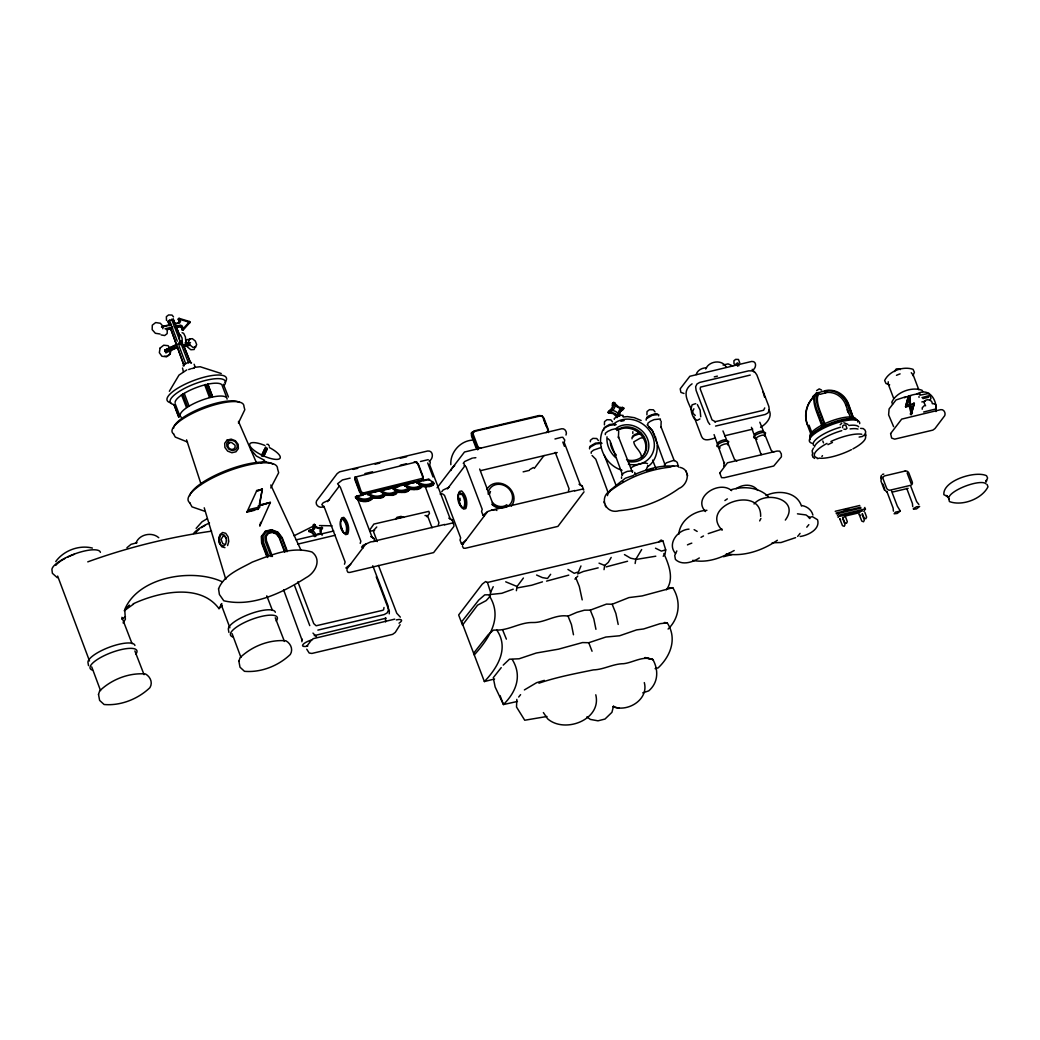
<?xml version="1.0" encoding="UTF-8"?>
<svg xmlns="http://www.w3.org/2000/svg" width="1040" height="1040" viewBox="0 0 1040 1040"><rect width="100%" height="100%" fill="white"/><g stroke="black" fill="none" stroke-linecap="round" stroke-linejoin="round"><path stroke-width="1.5" d="M888.238 381.771L888.212 384.02L893.646 398.333M261.04 463.294L263.484 461.37L265.876 461.643M589.55 448.877L589.576 447.551L595.842 443.924L602.056 443.274M590.096 447.343L590.122 446.225L595.426 443.157L600.678 442.611L600.652 443.729M591.214 453.284L591.24 451.945L593.645 450.06L601.367 447.421M603.655 430.209L603.681 428.883L606.086 426.985L609.96 425.256L616.174 424.606M604.214 428.675L604.227 427.557L609.531 424.489L614.783 423.943L614.757 425.061M605.332 434.603L605.358 433.277L607.763 431.392L611.624 429.663L615.485 428.753L617.838 429.013L617.812 430.339M614.263 419.38L614.289 418.444L618.709 415.896L621.413 415.259L623.077 415.441L623.064 416.377M618.683 431.21L618.436 437.619L618.449 436.722L632.346 472.212M621.53 478.335L621.556 476.944M622.024 475.553L622.037 474.422L624.078 472.823L627.341 471.367L632.593 470.821L632.567 471.939M622.791 481.637L622.817 480.233L625.352 478.244L633.503 475.449M632.047 438.828L632.073 437.502L634.478 435.604L640.913 433.277M632.593 437.294L632.619 436.176L634.647 434.577L640.094 432.601M646.165 420.16L646.191 418.834L652.457 415.207L658.671 414.557L658.645 415.883M646.711 418.626L646.737 417.495L648.765 415.909L655.291 413.673L657.28 413.894M647.829 424.554L647.855 423.228L650.26 421.343L654.134 419.614L660.348 418.951L660.322 420.29M661.18 421.161L660.933 427.57L660.946 426.673L674.271 460.681M664.521 465.504L664.534 464.373L666.575 462.774L673.088 460.551L675.09 460.759L677.248 462.371L678.47 467.077M900.315 511.03L897.221 513.461L894.153 513.786L895.349 512.2L900.315 511.03L897.351 506.181L891.579 491.14M700.726 416.806L700.154 410.111L697.333 404.534M453.921 524.914L453.869 526.448L433.615 552.604L349.817 572.429L347.984 572.364L346.931 570.466M604.409 424.866L604.513 421.629L606.996 419.705L610.87 419.848L612.508 421.889M612.391 407.914L612.508 403.377L613.821 402.428L618.826 407.134L623.597 407.862L623.285 409.357L619.801 412.035M619.528 415.844L620.386 411.255L623.87 408.59L622.661 407.433A8.749 7.618 37.1 0 0 618.54 415.675L619.58 415.428A8.749 7.618 37.1 0 0 610.402 410.332L608.4 412.88L613.184 413.595L617.37 417.378M632.801 433.485L632.84 431.717M646.906 414.817L647.01 411.58L649.493 409.656L653.367 409.799L655.005 411.84M739.778 362.921L738.465 359.463L735.696 359.359L733.915 360.737L734.019 363.779L735.189 365.248M918.97 396.448L919.035 397.384M921.973 397.579L928.603 395.785L928.46 397.293L922.935 398.606M922.233 409.227L922.285 407.693L924.339 405.626M760.643 516.386C761.618 484.016 698.295 505.401 722.137 530.205M167.271 330.369L167.167 333.619L164.684 335.53L161.148 334.945M657.124 445.094C657.774 453.245 654.732 462.098 647.673 466.687M842.595 427.7L842.647 425.997L843.96 424.983L845.832 425.282L846.937 428.376L845.637 429.39L843.83 429.104M222.456 581.88C192.881 567.879 138.372 576.537 124.722 609.544L125.385 619.268L123.084 622.921M584.038 491.816L557.921 526.383L465.361 548.262L463.515 548.197L462.462 546.312M590.343 441.766L590.395 440.297L592.878 438.373L596.752 438.516L598.39 440.57M516.815 699.387L516.516 707.018L524.732 720.239L546.962 716.482M893.412 511.147L893.113 508.066L886.873 491.491M910.247 398.008L910.299 403.286L910.104 395.798L908.388 396.682L905.528 406.705L909.987 406.367L911.183 414.57L914.355 403.325L910.962 404.3L909.636 403.221L909.935 396.149L907.153 405.756L905.814 406.315L909.363 405.951M912.717 506.584L912.418 503.503L906.75 488.423M679.861 467.337C691.483 469.651 688.09 484.77 679.003 488.436C661.557 501.072 640.51 508.937 619.034 510.731C605.163 514.761 598.247 496.34 611.273 490.178C628.55 477.282 649.506 469.183 670.943 467.064M450.827 464.685C450.008 452.66 459.94 441.194 471.887 440.167M678.743 534.404C679.887 520.559 693.667 510.848 706.914 510.302M185.965 344.162L185.406 336.908L183.638 333.307L182.104 332.722M493.22 586.69L490.594 592.358L489.931 596.557L486.122 600.639L477.555 605.163L462.501 625.092L458.653 614.965L482.3 584.077L485.667 581.542L487.461 582.478L662.935 540.982L665.717 549.9L665.041 554.099L663.195 556.257M516.386 590.681L517.049 586.495L523.406 578.032M604.019 569.66L604.695 565.474L608.296 562.38L611.195 557.427M635.141 563.498L635.817 559.312L641.667 549.549M170.833 350.194L170.209 354.029L167.167 356.46L164.697 356.187M182.52 368.017L183.456 372.021M647.764 465.751L645.983 470.431M723.697 466.388L724.425 462.436L724.269 463.359L714.077 434.603M761.28 453.713L761.124 454.636L751.465 427.323M948.701 498.095L949.39 501.553C962.156 506.415 981.838 499.018 988 486.798L987.103 484.51M986.102 481.364L986.31 480.155L986.362 481.377M259.415 503.958L262.34 489.008L256.503 490.867L261.911 489.593M260.676 522.314L259.753 526.084L270.387 502.424L258.115 506.129L259.584 504.972L262.34 489.008L258.505 490.724M301.847 641.745L302.328 639.236L302.133 640.354L283.582 589.758M385.632 621.933L385.463 617.929M607.451 495.612L607.932 493.103L609.96 491.504M389.246 613.847L389.311 611.273L376.246 576.849M400.127 624.728L395.252 632.424L392.613 634.361L311.896 653.445L309.179 653.016L306.748 649.207M935.935 411.567C937.664 400.374 929.019 386.412 916.461 394.238M133.211 603.811C158.158 592.189 199.992 582.725 218.998 608.66L221.806 603.564M613.587 705.887L611.923 712.335L605.007 719.043L597.987 720.824L590.356 719.42L586.859 716.911M909.987 406.367L910.962 414.531L913.601 403.117L914.355 403.325L911.183 414.57L910.169 413.933M905.528 406.705L908.089 397.059L910.104 395.798M340.626 521.534L341.614 517.907L343.785 517.374C348.179 521.456 349.817 528.476 347.776 534.105L345.605 534.638L343.096 531.882L341.198 526.877M458.315 495.326L459.355 491.491L461.643 490.932C466.284 495.235 468.013 502.632 465.842 508.573L463.567 509.145L460.915 506.233L459.42 502.268M226.473 540.774L225.589 544.401L223.561 546L221.182 545.376L219.375 542.763L218.829 539.162L219.739 535.951L221.78 534.365L224.146 534.989L225.953 537.602L226.512 541.19M227.591 545.558L228.774 541.385L228.059 536.705L225.706 533.312L222.625 532.493L219.986 534.573L218.79 538.746L219.505 543.426L221.858 546.819L224.939 547.638M344.487 564.2L345.111 562.003L324.636 508.079L321.828 504.569L323.18 502.775L329.524 499.785M360.217 543.387L360.841 541.19L340.366 487.266L337.571 483.756L342.407 479.947L350.142 478.127M438.308 524.927L438.932 522.717L425.282 486.772M568.451 490.984L569.075 488.774L555.243 452.374M894.361 371.54L896.259 368.927L899.262 368.732L900.263 369.629M177.541 347.464L165.984 352.716L164.697 350.207L176.41 344.474M165.984 352.716L164.853 349.726M602.953 429.871C595.621 445.588 605.657 465.452 621.998 470.275M812.864 452.946L812.175 455.039L812.89 456.911M865.046 434.07L865.735 431.977L865.02 430.105L863.291 428.584L860.587 428.363M911.482 414.18L912.353 412.997L911.131 405.522L909.74 404.586L906.698 405.301L905.918 407.082M565.981 435.045C567.411 432.25 564.993 428.116 561.691 428.766L464.49 452.01L437.073 487.812M195.325 346.372L194.142 349.505L190.84 349.739L187.356 346.918L185.731 342.719L186.927 339.599L190.229 339.365M621.595 410.41L623.597 407.862L623.051 408.473A8.749 7.618 37.1 0 1 613.873 403.377L613.821 402.428L612.417 405.314L613.457 405.067M136.006 542.997C139.178 534.313 151.905 531.57 158.756 537.719M696.15 374.595C697.346 370.188 702.221 367.705 706.55 367.835M705.718 369.044C708.708 361.101 722.072 359.021 726.193 367.107M580.97 565.942L578.448 571.922L574.197 573.3L567.944 569.439M238.407 423.007L244.803 409.721L243.919 406.289A38.246 10.985 -20.8 0 0 202.553 408.902A38.246 10.985 -20.8 0 0 173.68 433.94M254.631 510.263L246.909 512.096L256.945 490.282M261.469 455.767L265.681 446.966M261.729 455.468L265.018 448.383M262.327 456.404L266.266 447.915M264.095 455.338L267.397 448.253M263.705 456.443L266.994 449.358M813.449 448.097L812.149 450.736L812.526 453.089M162.604 326.963L162.838 328.822M179.413 321.477L178.139 319.332L179.036 318.331L189.618 321.542L188.487 322.868L189.969 322.452L178.451 318.929L179.413 321.477L178.568 322.972L174.213 323.674M169.364 391.274L178.997 375.089L186.758 369.915M912.873 375.661L914.42 372.32L913.068 369.33C903.227 365.859 889.2 370.968 884.637 380.523L885.989 383.513L889.655 384.8M881.777 476.424L880.958 481.039L884.351 489.957M178.243 344.279L180.037 340.743M179.413 344.604L181.207 341.068M181.025 344.981L182.221 342.615M666.458 589.745C674.375 578.617 668.863 564.681 663.871 553.54M759.668 520.91L760.916 518.479M986.089 482.092L987.584 477.958L986.544 475.735C975.559 470.405 942.682 480.532 943.852 494.663L947.804 496.73M270.751 487.942L278.668 472.732L277.524 468.65A47.58 13.676 -20.8 0 0 226.07 471.9A47.58 13.676 -20.8 0 0 190.138 503.061M474.266 654.927C489.684 637.754 503.542 617.032 488.67 594.802L484.744 594.854L478.777 600.028L461.669 621.777L484.38 681.564L494.559 678.964M484.38 681.564C497.575 667.784 509.366 648.271 496.782 630.071L493.415 630.136L488.306 634.582L473.629 653.237M668.096 629.044C679.627 617.929 681.252 601.159 672.776 587.691L669.318 587.795M693.888 408.785L692.731 411.268L693.069 413.413L695.253 415.441M395.421 519.428L396.994 517.322L401.037 516.373L403.819 517.439M55.757 561.561C63.609 550.537 79.235 544.687 92.391 548.08M196.131 528.359L202.033 521.781L206.869 518.895M178.451 318.929L178.802 319.917L179.036 318.331L179.595 318.864L180.531 321.282L179.712 322.907L173.498 324.389M176.865 327.405L180.284 326.261L183.066 330.135L189.969 322.452L189.618 321.542L189.657 322.855M175.89 326.222L180.557 325.117L182.364 326.118L183.066 330.135L182.156 329.888L181.493 326.937M246.909 512.096L250.12 509.262L259.922 506.948L257.712 509.535M327.561 501.644L339.3 486.109M313.482 534.612A5.408 4.706 37.1 0 0 309.01 531.57L309.283 530.413A5.408 4.706 37.1 0 0 313.677 524.55L314.392 524.381A5.408 4.706 37.1 0 0 322.14 527.371L322.621 527.995A5.408 4.706 37.1 0 0 321.009 532.493M309.01 531.57L310.765 530.062A5.564 4.836 37.1 0 1 315.718 536.562M308.971 530.842A5.408 4.706 37.1 0 0 313.365 524.979L314.392 524.381L314.457 525.135A5.564 4.836 37.1 0 0 322.075 528.073L321.828 527.8M320.606 531.349A5.408 4.706 37.1 0 1 322.309 528.424L321.633 527.501A5.564 4.836 37.1 0 0 322.036 535.08M414.18 461.929L416.78 462.163L418.418 464.295L423.098 476.619L423.215 479.102L421.2 480.415L363.259 493.922L361.335 493.753L360.113 492.18L355.251 479.232L355.134 476.736L354.9 479.687L359.58 492.011L361.231 494.143L364.169 493.909M416.78 462.163L418.067 464.75M346.97 568.932L366.054 543.686M429.143 461.123C433.628 458.939 433.641 450.437 427.791 450.97L339.612 471.822L337.142 473.642L316.602 500.825C314.522 505.271 320.164 509.067 324.038 506.337M420.849 480.883L423.215 479.102M307.008 645.944L311.376 640.159M477.737 449.813L475.852 447.382L471.51 435.929L471.38 433.082L474.201 430.885L539.123 415.532L542.1 415.792L543.972 418.223L548.327 429.663L548.444 432.523M441.714 491.855L443.066 490.061L449.41 487.071M447.434 488.93L465.01 465.686M426.972 516.776L429.481 513.448L428.844 511.355L373.867 524.082L369.837 529.867L370.5 531.115L374.608 530.426M542.1 415.792L538.603 416.234M462.748 544.674L461.448 543.79L466.284 539.994M484.302 516.152L483.002 515.268L487.838 511.472L492.128 510.003L495.573 509.639L496.873 510.523M462.514 544.778L487.422 511.823M534.3 468.39L544.063 455.481M692.068 383.851C680.29 391.963 688.844 402.142 692.38 412.334M752.57 370.175C756.392 368.355 757.029 360.945 751.712 361.439L689.832 376.285L680.212 388.804L680.888 392.392L683.982 393.471M676.832 550.927L674.726 555.503L675.415 559.416C681.915 565.786 692.679 562.302 699.322 557.96M816.621 390.598L819.247 388.869L821.561 390.065M840.138 424.788L841.815 423.254M821.86 456.482L822.484 455.663M785.33 520.078C800.579 499.577 765.843 490.048 754.065 503.971M910.598 396.201L909.805 396.188M837.434 515.801L837.928 515.151M838.669 514.163L839.163 513.513M838.084 517.504L838.578 516.841M839.319 515.866L839.813 515.203M881.335 475.475L880.737 477.425L881.465 479.037M864.409 508.079L864.903 507.429M863.811 511.42L864.305 510.757M865.046 509.782L865.54 509.119M550.667 574.288L547.482 578.487L542.36 577.59L536.601 575.029M493.259 677.703L501.228 667.628M503.23 665.106L509.444 659.204L519.116 658.775L536.289 653.016L558.454 649.181L582.517 642.564L588.77 642.72L605.839 637.039L619.567 635.778L636.649 629.876L643.604 628.966L660.14 623.662L667.225 622.856C677.352 638.456 670.748 655.967 658.164 667.862L655.096 668.655M518.7 697.021L520.598 694.655M806.78 527.176L808.834 524.654M124.449 610.935L129.48 605.15L124.345 610.649L133.562 604.084M611.715 412.464A8.749 7.618 37.1 0 0 608.946 412.256L608.4 412.88L608.127 412.152L612.196 408.707M189.306 321.88L182.156 329.888L183.365 329.732M574.912 579.111L577.785 576.108M218.998 608.66L222.365 605.319M609.778 490.62L621.829 480.87M126.919 547.742L131.027 544.336L137.007 542.724M777.374 540.254C762.762 550.407 744.146 556.777 726.245 554.008M832.468 442.455L827.931 444.626M864.422 434.889L862.407 436.462L859.118 437.073M844.194 517.218L842.621 517.465L844.766 522.626L846.508 523.315L847.314 521.69L845.559 516.932M376.766 526.981L373.711 530.309L373.659 532.012L377.234 541.593M699.946 418.925L697.333 420.329L694.707 419.211C691.756 415.246 690.118 409.552 692.094 404.833L695.721 403.624M930.059 400.075L931.008 398.229L928.941 393.406L919.906 395.187M658.905 541.736L661.141 540.046L662.935 540.982M179.79 335.647L173.225 319.15L167.947 321.1L169.598 325.65M125.853 608.426L128.219 606.749M524.381 689.923L536.666 682.656L544.349 680.381M356.759 498.667L355.446 496.912L356.564 496.132L428.688 479.076L433.927 483.132C428.857 486.941 420.953 486.603 416.403 481.988L420.68 485.225C416.364 488.41 409.695 488.306 405.704 484.523L404.638 486.161M398.437 486.746L392.288 488.189L397.085 491.855C392.002 495.664 384.137 495.3 379.548 490.698L381.134 490.321C385.138 494.117 391.794 494.221 396.11 491.036L391.833 487.799L393.419 487.422C397.423 491.205 404.079 491.322 408.395 488.137L404.118 484.887L417.989 481.611C421.98 485.394 428.649 485.511 432.952 482.326L432.614 481.507M724.893 500.552L727.324 498.875M121.745 619.151L125.463 616.694M471.38 433.082L473.681 431.587L539.812 416.078L541.97 416.26L543.335 418.028L547.677 429.468L547.768 431.535L546.104 432.627M474.89 431.431L473.226 432.523L473.317 434.59L477.659 446.03L479.024 447.798L481.169 447.98M422.656 478.309L364.13 492.765L362.206 492.596L360.984 491.023L356.213 476.84L414.739 462.384L416.676 462.553L417.898 464.126L422.578 476.45L422.864 479.57M386.087 618.176L314.275 635.622M350.74 564.148L345.904 567.944L347.204 568.828M529.932 469.521L533.416 467.519M294.06 535.769L313.157 526.24M736.086 488.774C742.469 484.146 752.778 483.431 757.783 490.412M692.666 560.352C705.211 562.939 718.172 559.195 729.209 553.228M646.477 470.626L653.211 468.845M700.999 537.329L703.495 535.977M726.96 554.45L734.201 550.511M496.782 630.071C509.132 630.318 520.286 622.154 532.987 622.518C544.973 622.804 555.724 613.912 568.048 616.135L576.875 612.326L584.389 610.181L590.291 610.129L606.476 604.097L612.17 604.253L628.953 597.584L642.135 595.933L672.776 587.691M760.565 427.297C766.207 424.125 773.019 416.624 768.898 409.929M312.819 638.768L394.745 619.138M164.697 350.207L179.14 343.642M165.269 351.702L176.826 346.45M170.469 350.272L176.254 347.646M708.227 533.624L722.007 529.061M634.205 474.656C646.685 469.443 660.257 464.841 673.972 466.258M723.047 365.066L728.065 363.883L732.719 365.937M577.616 573.885L583.427 571.467L598.182 567.853M795.6 537.654L781.001 542.542L772.187 542.75M765.999 495.586C777.998 489.658 796.77 491.647 801.45 505.973M420.485 461.487L428.22 459.654M472.394 458.068L464.633 461.539L463.281 463.333L464.581 464.204M554.97 438.984L561.561 437.281M444.561 524.862L452.296 523.042L453.596 523.913L452.179 520.182L449.163 518.141L452.179 520.182M574.704 490.932L582.439 489.099L583.739 489.983L582.309 486.239L579.293 484.198L582.309 486.239M383.513 496.717L377.364 498.173L372.177 497.588L372.58 498.537L368.485 500.552L359.892 500.487M395.798 493.818L389.649 495.274L384.462 494.676L384.865 495.638L382.863 497.406L380.432 498.225L372.957 498.186M408.083 490.906L401.934 492.362L396.734 491.777L397.15 492.726L395.148 494.507L392.717 495.326L385.242 495.287M420.355 488.007L414.219 489.463L409.019 488.878L409.422 489.827L407.42 491.595L404.989 492.414L397.527 492.375M432.64 485.095L426.504 486.551L421.304 485.966L421.707 486.915L419.705 488.696L417.274 489.515L409.812 489.476M642.733 692.887L648.726 690.872C658.359 682.643 658.684 670.072 652.925 659.581L644.956 657.579L652.925 659.581C643.032 655.486 633.477 662.467 623.714 663.689C613.158 663.715 603.837 669.617 593.398 669.89C575.081 673.66 556.699 677.079 538.915 683.189M809.354 517.517L811.824 516.75M731.991 554.554L723.463 556.725M513.227 589.173L501.761 593.307L490.074 594.529M665.717 549.9L661.388 551.096L655.499 548.197M627.562 561.236L606.19 566.891M460.499 494.481L461.981 494.117M517.452 701.441L503.464 704.548L495.144 686.985L493.571 679.25M161.759 326.612L171.093 324.402M161.46 327.015L170.378 325.117M164.996 328.796L172.77 326.95M176.644 326.911L179.751 326.17L181.571 327.184M166.283 329.576L172.497 328.107M175.617 327.366L180.284 326.261M167.531 329.615L170.638 328.874M714.272 376.883L717.392 376.142M612.508 403.377L613.236 403.208M613.873 403.377L614.913 403.143A8.749 7.618 37.1 0 1 610.805 411.372L608.712 411.372L615.498 413.79L617.942 416.598M750.23 375.076L700.518 387.114L700.206 388.96L712.023 419.861L715.442 421.772L714.714 421.811L763.594 410.254L764.738 407.927M353.067 469.417L357.786 468.299M375.115 464.204L379.834 463.086M400.309 458.25L406.601 456.755M364.858 473.603L372.567 471.77M400.309 465.218L406.471 463.762M259.584 504.972L270.387 502.424L262.236 504.829M620.88 421.317L624.143 420.55M247.351 511.511L258.154 508.963M356.98 496.548L363.116 495.092M390.754 488.553L367.263 493.61C371.852 498.199 379.717 498.563 384.8 494.754L384.397 493.805M423.007 480.935L429.143 479.479L429.208 480.363M480.662 470.626L557.219 452.53M643.864 437.372L640.016 438.282L633.75 441.896C634.582 447.928 641.758 451.113 641.589 458.12M264.953 531.674L271.193 530.205M523.133 471.861L529.334 470.392M314.457 525.135L315.12 524.979A5.564 4.836 37.1 0 1 310.804 530.738L309.283 530.413L309.322 531.141A5.408 4.706 37.1 0 1 314.483 536.601M715.286 438.009C711.035 438.997 704.054 442.247 701.597 436.592L694.109 416.871M724.646 435.786L752.752 429.143M296.244 539.864L333.736 530.998M905.515 396.825L896.025 399.945L889.096 408.954L888.615 414.856L893.607 426.66M398.437 518.063L401.557 517.322M297.869 544.089L335.322 535.223M925.418 401.18L921.843 401.934M671.931 466.362L678.496 465.673M491.738 510.172L574.886 490.503M373.555 541.281L444.704 524.459M817.323 458.653L819.845 458.055M730.73 489.853C743.327 485.953 758.589 486.98 768.391 496.626M882.388 474.422L883.792 474.084M689 529.139C677.768 529.685 666.783 543.829 675.519 553.501M892.567 492.037L908.141 488.345M835.198 511.29L859.768 505.479M844.064 509.99L848.666 508.898M836.056 513.032L860.626 507.221M836.485 513.89L861.042 508.079M840.762 514.722L865.072 508.976M844.35 514.93L861.055 510.978M839.527 516.36L862.303 510.978M844.636 516.204L859.82 512.616M655.798 556.205L636.298 559.416M800.137 536.51C807.95 535.379 820.534 529.334 817.544 519.727L812.721 516.828M568.763 575.133L546.546 581.126M194.181 367.38L200.161 366.743L221.234 373.516M542.464 581.841L531.635 585.247L517.842 587.795M473.551 457.938L475.852 457.704M374.218 541.502L370.76 541.866L362.999 545.35L361.647 547.131L362.947 548.015M623.233 417.014L627.354 416.598L634.4 417.69L641.16 420.485M613.21 706.758C627.848 712.439 648.921 699.491 644.306 682.604M185.029 342.823L187.889 342.654M186.212 342.927L190.502 342.68M183.911 344.591L189.644 344.253M184.977 345.709L187.85 345.54M183.3 345.982L189.033 345.644M933.101 403.559L935.714 404.586L936.286 407.927L935.415 409.084L923.624 411.996M425.022 515.567L427.063 515.645L427.921 516.724L432.068 527.813M715.559 426.075L765.245 414.466L767.936 412.945L769.314 410.189L768.846 406.484L756.873 374.959L755.118 372.424L752.375 370.903L748.67 370.851L699.712 382.421L697.021 383.955L695.643 386.698L696.098 390.403L708.071 421.928L709.826 424.463M317.863 630.11L384.215 614.562L387.114 612.924L388.583 609.986L388.102 606.021L372.788 565.721M440.128 494.117L441.35 494.078M843.856 422.76L847.951 424.411M621.205 409.37L623.285 409.357L622.661 407.433M319.488 525.564L332.072 525.811M797.459 513.825L805.987 514.943L809.913 517.777M266.851 444.301L268.255 444.418L269.347 446.186M361.231 494.143L363.818 494.364M664.365 622.505L667.225 622.856M160.043 333.996L155.363 333.281L152.165 329.628L152.295 325.182L155.688 322.556L160.355 323.271L163.566 326.924M860.639 515.424L859.352 514.709M911.04 412.776L912.353 412.997M635.817 559.312L630.617 558.194L624.455 554.58M613.106 706.719L619.06 708.188M224.406 544.141L222.742 543.699L221.091 539.357L223.158 535.99L224.822 536.432L226.083 538.252M422.097 486.577L429.559 486.616L431.99 485.784L433.992 484.016L433.589 483.067M404.573 485.29C409.149 489.567 416.754 489.697 421.642 486.044L421.239 485.095M396.669 490.906L405.275 490.958L409.357 488.943L408.954 487.994M801.853 505.57C806.949 506.298 811.681 509.951 812.903 515.073M614.913 403.143L613.093 402.61L612.976 407.147L608.127 412.152L609.349 413.296L608.946 412.256M315.12 524.979L313.365 524.979L314.093 526.331M204.646 511.212L191.997 506.857L189.917 503.113M264.524 460.304L256.386 456.053L250.523 449.293M517.049 586.495L505.713 581.815M599.027 563.147L604.695 565.474M187.473 442.026L175.292 437.086L173.615 434.083M179.972 326.664L181.181 327.34M731.614 490.633C719.225 479.726 691.912 497.354 705.484 511.563M694.122 529.62L697.177 531.44M356.564 496.132C360.568 499.915 367.237 500.032 371.54 496.847L371.189 496.028M355.446 496.912C360.009 501.189 367.627 501.306 372.515 497.666L372.112 496.704M355.511 497.783C359.697 502.099 366.912 503.022 371.735 499.382L371.384 498.563M374.088 538.642L371.072 536.614L374.088 538.642L375.037 541.138M562.705 437.164L564.759 440.024L564.213 442.442L580.346 484.913M947.258 496.21L946.244 495.469L949.299 498.94M773.682 452.27L771.264 450.463L759.811 422.227M736.827 460.993L734.409 459.186L722.956 430.937M400.348 617.149L396.773 613.275L378.443 565.383M316.55 636.961L312.988 633.087M464.035 465.309L466.076 466.843L482.209 509.314L481.585 511.524L483.002 515.268M442.468 493.831L444.509 495.365L460.655 537.849L460.018 540.046L461.448 543.79M813.267 457.366L814.619 458.432M57.304 577.694L52.39 573.3L52 570.18A25.805 7.41 -20.8 0 1 74.464 554.008A25.805 7.41 -20.8 0 1 100.412 552.37M752.18 369.33L754.494 372.021M808.431 517.179L809.887 518.596M648.661 426.764L652.405 430.495L665.041 464.815M592.059 455.481L595.79 459.212L608.439 493.532M918.866 504.478L916.643 501.618L910.884 486.577M608.14 438.75L609.908 440.544L622.544 474.864M911.261 372.71L913.354 375.414L918.788 389.714M840.58 519.87L839.982 518.96M647.166 424.788L652.015 430.3L654.693 435.383M613.587 451.919L616.33 455.039M925.587 405.821L924.092 402.779C924.664 398.021 932.438 399.243 932.347 403.767M173.511 316.914L172.042 315.081L168.584 314.951L166.361 316.667L166.491 320.476M478.257 449.111L476.372 446.68L472.03 435.24L471.9 432.393M477.854 449.332L472.147 436.124M359.931 491.556L361.582 493.675M321.633 527.501L322.309 528.424M281.814 538.187L277.732 532.558L271.947 530.322L266.331 531.648L263.055 536.029L263.367 541.957L268.723 556.062M543.374 712.569L547.651 718.835C564.876 733.876 601.874 719.628 595.777 694.798M922.792 391.586L922.064 390.273C911.846 386.451 896.363 392.054 891.813 402.181L892.567 404.17M179.725 340.6L181.207 343.616L182.494 344.11L182.026 338.039L180.557 335.023L179.257 334.529L179.452 339.352M270.79 485.017L301.067 550.342M238.459 421.421L256.633 463.151M859.066 514.189L861.783 521.092L863.525 521.781L864.331 520.143L862.082 514.15M839.761 518.752L842.478 525.655L844.22 526.344L845.026 524.719L842.777 518.713M432.796 484.042L433.147 484.861M420.511 486.941L420.862 487.76M408.226 489.853L408.577 490.672M395.954 492.752L396.292 493.571M383.474 493.129L383.825 493.948C379.509 497.133 372.853 497.016 368.849 493.233L367.796 494.884M383.669 495.664L384.007 496.483M737.711 362.83L738.907 365.755M502.762 630.227L506.376 639.132M612.17 604.253L615.875 613.431L618.189 624.442M590.291 610.129L593.801 618.8L595.933 629.317M575.861 577.928L579.293 586.404L582.218 599.898M568.048 616.135L571.441 624.559L573.482 634.764M183.365 344.656L190.515 362.648M175.175 324.324L173.225 319.15M176.371 327.34L179.361 334.867M183.547 345.397L190.112 361.959M652.626 460.122L656.097 469.001M604.344 455.39L615.914 484.965M512.304 659.594C522.379 675.935 516.217 691.847 503.464 704.548L500.058 695.604M171.574 319.254L180.297 341.77M181.467 344.773L188.448 362.778M275.275 617.786L284.44 641.459M134.888 650.988L144.053 674.648M266.786 595.816L272.441 610.454M121.888 617.292L132.054 643.656M588.77 642.72L592.046 651.248M907.114 472.94L911.157 483.587M882.882 484.068L884.559 488.501M852.566 418.249L847.21 404.131A23.829 21.372 -73.6 0 0 824.694 391.053M845.702 404.924L850.499 417.586M847.093 409.773L848.159 412.581M864.864 512.369L866.619 517.127L865.813 518.752L864.071 518.063L862.407 513.695M825.357 425.061L820.027 410.995A22.087 7.41 63 0 1 819.65 393.952M824.525 424.879L819.156 410.761A23.829 7.891 63.3 0 1 818.662 392.483M817.479 411.32L822.861 425.464L822.029 426.218L816.673 412.1A23.335 7.761 63.2 0 1 814.736 395.538M817.544 412.334L822.341 424.983M822.796 440.999L823.498 442.871M809.029 425.152L811.707 432.185M810.992 434.369L807.235 424.476A23.829 21.372 -73.6 0 1 813.215 397.319M762.97 391.703L764.634 397.332M685.815 470.821L686.4 472.368M687.089 474.214L687.674 475.748M634.751 472.42L635.583 474.63M610.402 410.332L610.805 411.372M603.928 501.904L604.513 503.438M605.202 505.284L605.787 506.831M562.809 442.078L564.421 446.303M543.452 418.925L546.169 426.075M479.661 469.053L493.493 505.466M429.52 460.538L430.274 462.514L429.728 464.945L450.216 518.856M427.713 462.943L433.03 476.944M357.331 498.381L372.125 537.329M287.339 551.213L282.204 537.68L278.005 532.181L271.57 529.698L265.33 531.18L261.3 536.549L261.638 542.958L266.786 556.491M223.405 384.241L228.423 396.981M281.606 537.641L286.975 551.746M297.869 581.815L313.729 623.584L316.134 625.768L382.577 610.35L383.617 609.765L383.994 607.503M221.819 384.605L226.499 396.929M285.025 551.733L279.656 537.615L276.653 533.676L272.025 531.895L267.553 532.948L264.94 536.445L265.174 541.034L271.076 556.569M284.622 552.058L279.123 537.576L276.406 534.014L272.376 532.454L268.463 533.377L266.188 536.419L266.396 540.579L272.454 556.504M294.463 585.325L309.777 625.625M207.922 384.319L212.602 396.643M207.584 383.903L212.264 396.227M206.011 384.28L210.691 396.604M204.763 385.06L209.443 397.384M267.735 557.492L262.015 542.451L261.69 536.042M194.116 364.247L195.221 367.185M184.275 393.497L188.955 405.821M182.689 393.861L187.369 406.185M181.454 394.654L186.459 407.394M175.188 403.793L179.868 416.117M174.278 404.989L178.958 417.313M173.94 404.573L178.62 416.897M57.655 576.082L89.505 660.972M169.39 320.06L177.268 341.172M178.958 345.696L185.705 363.792M221.104 604.253L229.892 627.783M232.102 633.672L240.955 657.449M91.715 666.874L100.568 690.651M170.703 328.679L183.924 365.079M168.103 321.75L169.208 324.792M170.313 327.834L176.384 344.591M177.489 347.633L184.119 365.898M737.646 366.223L736.593 363.246L735.93 364.13M201.162 484.484L186.589 439.855M225.797 579.384L204.23 507.806M487.461 582.478L490.594 592.358M865.553 433.589L866.06 435.682M655.369 436.657L656.994 443.417M228.891 632.411L228.397 629.538A25.012 7.189 -20.8 0 1 250.159 613.873A25.012 7.189 -20.8 0 1 275.314 612.274M88.517 665.613L88.01 662.74A25.012 7.189 -20.8 0 1 109.772 647.062A25.012 7.189 -20.8 0 1 134.927 645.476M459.953 498.186L460.213 500.63M416.858 482.391L416.923 483.262M310.765 530.062L310.804 530.738M949.104 496.899A19.903 5.72 -20.8 0 1 967.096 485.498A19.903 5.72 -20.8 0 1 985.972 483.86M887.38 492.011A3.042 2.652 37.1 0 1 885.118 489.97M687.453 544.882A17.173 8.294 -27.2 0 1 691.795 543.153M800.046 533.377A27.027 2.002 -60.5 0 1 797.628 536.38M315.042 536.302A5.564 4.836 37.1 0 1 322.413 534.56M316.68 527.644A5.408 4.706 37.1 0 1 314.067 524.81M396.357 619.905A8.112 2.327 -20.8 0 1 399.022 623.194M307.762 646.074A8.112 2.327 -20.8 0 1 302.926 644.605A8.112 2.327 -20.8 0 1 312.572 639.717M196.157 532.194A22.607 6.5 -20.8 0 1 198.978 529.399M201.383 527.657A22.607 6.5 -20.8 0 1 205.361 525.278M193.557 533.52A25.805 7.41 -20.8 0 1 209.495 522.977M232.869 636.935A25.012 7.189 -20.8 0 1 252.2 619.229A25.012 7.189 -20.8 0 1 276.211 620.997M55.77 565.383A22.607 6.5 -20.8 0 1 59.878 561.639M60.996 560.859A22.607 6.5 -20.8 0 1 64.974 558.48M67.665 557.102A22.607 6.5 -20.8 0 1 74.425 554.255M92.482 670.137A25.012 7.189 -20.8 0 1 111.813 652.431A25.012 7.189 -20.8 0 1 135.824 654.186M87.763 561.86A702.871 612.118 37.1 0 1 211.562 531.154M896.467 375.323A12.532 3.601 -20.8 0 1 900.107 373.88M904.462 397.735A14.989 4.303 -20.8 0 1 920.179 394.004M820.547 394.264A7.618 2.184 -20.8 0 1 825.76 393.042M813.371 398.216A8.359 2.405 -20.8 0 1 814.45 395.031M816.881 393.588A8.359 2.405 -20.8 0 1 827.424 391.092M825.318 390.624A24.44 21.918 -73.8 0 1 848.523 403.975L853.684 418.73L848.328 404.625A23.335 20.93 -73.3 0 0 846.339 400.764M807.547 424.892A24.44 21.918 -73.8 0 1 813.566 397.098M824.785 392.743A22.087 19.838 -72.9 0 1 845.741 404.898M839.371 393.991A23.335 20.93 -73.3 0 1 845.546 399.581M817.453 411.307A24.44 8.06 63.4 0 1 816.998 392.6M810.225 439.543A25.558 7.345 -20.8 0 1 832.039 422.669A25.558 7.345 -20.8 0 1 857.766 422.058M810.381 437.19A24.583 7.059 -20.8 0 1 828.36 422.136A24.583 7.059 -20.8 0 1 855.66 418.574M813.605 445.328A24.453 7.033 -20.8 0 1 840.463 427.232M848.783 425.477A24.453 7.033 -20.8 0 1 858.65 426.803M814.476 446.966A24.453 7.033 -20.8 0 1 841.776 430.664M850.083 428.909A24.453 7.033 -20.8 0 1 857.987 429.065M865.085 435.812A27.287 7.839 -20.8 0 1 852.93 448.877M851.461 449.644A27.287 7.839 -20.8 0 1 820.781 458.289M817.024 457.782A27.287 7.839 -20.8 0 1 826.995 443.417M830.921 441.467A27.287 7.839 -20.8 0 1 861.809 434.252M812.006 443.274A26.793 7.696 -20.8 0 1 829.452 425.568A26.793 7.696 -20.8 0 1 859.677 423.67M809.653 438.698A26.052 7.488 -20.8 0 1 832.338 423.41A26.052 7.488 -20.8 0 1 858.104 420.875M757.055 439.231A4.667 1.339 -20.8 0 1 759.46 436.059A4.667 1.339 -20.8 0 1 764.504 436.163M755.105 438.009A6.396 1.833 -20.8 0 1 758.381 433.68A6.396 1.833 -20.8 0 1 765.297 433.823M754.676 434.174A4.667 1.339 -20.8 0 1 760.227 431.353A4.667 1.339 -20.8 0 1 763.009 432.198M720.213 447.941A4.667 1.339 -20.8 0 1 719.186 447.629M719.329 446.849A4.667 1.339 -20.8 0 1 724.88 444.028A4.667 1.339 -20.8 0 1 727.662 444.873M718.25 446.732A6.396 1.833 -20.8 0 1 721.526 442.39A6.396 1.833 -20.8 0 1 728.442 442.533M717.691 443.677A4.667 1.339 -20.8 0 1 721.097 440.804A4.667 1.339 -20.8 0 1 726.284 440.128M615.316 414.128A8.749 7.618 37.1 0 1 617.37 416.169M617.084 417.599A8.749 7.618 37.1 0 1 616.928 414.947M615.706 428.753A20.215 17.602 37.1 0 1 647.673 439.283A20.215 17.602 37.1 0 1 627.744 461.461M613.925 452.153A20.215 17.602 37.1 0 1 610.363 442.78M616.798 430.534A18.226 15.873 37.1 0 1 645.827 440.557A18.226 15.873 37.1 0 1 626.535 459.758M618.241 430.053A18.226 15.873 37.1 0 1 641.108 435.019A18.226 15.873 37.1 0 1 641.953 457.041M613.249 424.333A24.83 21.619 37.1 0 1 652.782 436.709A24.83 21.619 37.1 0 1 628.394 464.204M615.654 457.6A24.83 21.619 37.1 0 1 607.022 436.813M631.215 467.662A10.569 3.042 -20.8 0 1 647.556 463.801M463.216 508.053A8.112 3.237 76.7 0 1 459.004 501.358A8.112 3.237 76.7 0 1 459.277 492.908M462.735 493.779A8.112 3.237 76.7 0 1 465.686 503.698M465.621 504.868A8.112 3.237 76.7 0 1 464.789 507.429M499.694 508.274A13.026 11.349 37.1 0 1 491.881 504.361M486.889 489.541A14.846 12.935 37.1 0 1 506.87 485.875A14.846 12.935 37.1 0 1 511.394 506.038M488.15 494.143A12.779 11.128 37.1 0 1 503.464 485.16A12.779 11.128 37.1 0 1 511.147 502.866A12.779 11.128 37.1 0 1 492.336 503.802M506.857 504.725A10.712 9.334 37.1 0 1 492.388 502.489M489.723 493.896A10.712 9.334 37.1 0 1 490.49 491.543M450.853 470.522A25.311 7.28 -20.8 0 1 454.701 465.621M345.241 533.546A7.618 3.042 76.7 0 1 341.276 527.267A7.618 3.042 76.7 0 1 341.536 519.324M343.005 518.739A7.618 3.042 76.7 0 1 347.555 529.464M347.503 530.556A7.618 3.042 76.7 0 1 346.71 532.961M220.103 542.789A6.149 3.978 84 0 1 219.999 536.679M269.373 447.551A16.718 5.044 24.9 0 1 276.484 459.407A16.718 5.044 24.9 0 1 251.03 447.525A16.718 5.044 24.9 0 1 264.94 445.484M188.682 369.577A6.396 1.833 -20.8 0 1 190.788 368.836M191.789 368.563A6.396 1.833 -20.8 0 1 194.389 368.225M183.235 365.924A4.42 1.274 -20.8 0 1 187.551 362.817A4.42 1.274 -20.8 0 1 191.256 363.311M175.214 404.768A29.497 8.476 -20.8 0 1 193.596 384.28A29.497 8.476 -20.8 0 1 224.081 385.528M170.846 402.831A31.707 9.113 -20.8 0 1 193.817 380.484A31.707 9.113 -20.8 0 1 225.043 382.421M181.233 417.183A24.973 7.176 -20.8 0 1 200.083 400.829A24.973 7.176 -20.8 0 1 227.084 399.126M175.097 402.493A25.168 7.228 -20.8 0 1 204.802 384.878M207.597 384.215A25.168 7.228 -20.8 0 1 221.312 384.293M173.537 428.389A35.88 10.309 -20.8 0 1 202.228 407.745A35.88 10.309 -20.8 0 1 239.447 402.441M189.735 495.625A45.227 13 -20.8 0 1 227.383 470.106A45.227 13 -20.8 0 1 272.649 464.061M913.471 508.573L913.458 509.223L916.513 508.898L919.62 506.467L916.565 506.779L913.471 508.573M719.771 473.005L721.526 477.633L724.178 477.724L773.747 466.011L781.417 456.794L781.326 453.882L779.701 451.152L777.049 451.061L727.48 462.787L719.771 473.005M98.501 694.395L99.619 700.401L104.104 704.509C120.666 705.939 137.982 699.088 149.929 687.648C152.997 682.617 150.319 676.715 145.535 673.985C128.96 672.555 111.644 679.406 99.697 690.846L98.501 694.395M218.543 588.809L219.401 594.49L223.795 600.769C252.473 607.503 282.373 592.787 306.111 577.642C315.471 572.767 322.101 559.637 311.987 552.019C291.967 545.974 270.959 555.048 252.317 562.081C240.006 568.854 224.12 574.782 218.543 588.809M238.888 661.193L240.006 667.199L244.478 671.32C261.053 672.737 278.369 665.886 290.316 654.459C293.384 649.415 290.706 643.513 285.922 640.783C269.347 639.353 252.031 646.217 240.084 657.644L238.888 661.193M160.069 348.101L159.341 352.69L161.928 356.278L166.348 356.759L169.988 353.873L170.729 349.284L168.129 345.696L163.722 345.202L160.069 348.101M890.604 433.576L891.631 438.074L894.686 439.14L932.854 430.118L934.999 428.545L944.749 415.636C945.919 413.088 943.917 409.097 940.823 409.643L901.68 419.12L890.604 433.576M340.873 519.714C339.196 524.303 340.535 530.023 344.123 533.364L345.891 532.922C347.555 528.333 346.216 522.613 342.628 519.272L340.873 519.714M458.614 493.298C456.833 498.199 458.263 504.296 462.085 507.858L463.957 507.39C465.751 502.489 464.321 496.392 460.499 492.83L458.614 493.298M189.631 338.884L188.643 341.51L189.995 345.02L192.907 347.373L195.676 347.178L196.664 344.565L195.312 341.042L192.4 338.689L189.631 338.884M227.084 440.102L224.692 443.3L224.913 447.499L227.656 451.113L231.894 452.738L235.989 451.776L238.381 448.578L238.16 444.366L235.417 440.765L231.179 439.127L227.084 440.102M228.579 440.908L226.759 443.352L226.928 446.55L229.021 449.293L232.245 450.541L235.365 449.8L237.185 447.369L237.016 444.158L234.923 441.415L231.699 440.167L228.579 440.908M229.203 442.884L227.955 444.548L228.072 446.758L229.502 448.643L231.725 449.488L233.857 448.994L235.118 447.317L235.001 445.12L231.348 442.377L229.203 442.884M905.125 471.042L884.897 475.826A3.042 2.652 37.1 0 0 883.207 479.193L886.574 488.046A3.042 2.652 37.1 0 0 890.331 490.126L910.559 485.342A3.042 2.652 37.1 0 0 912.236 481.975L908.882 473.122A3.042 2.652 37.1 0 0 905.125 471.042"/></g></svg>
